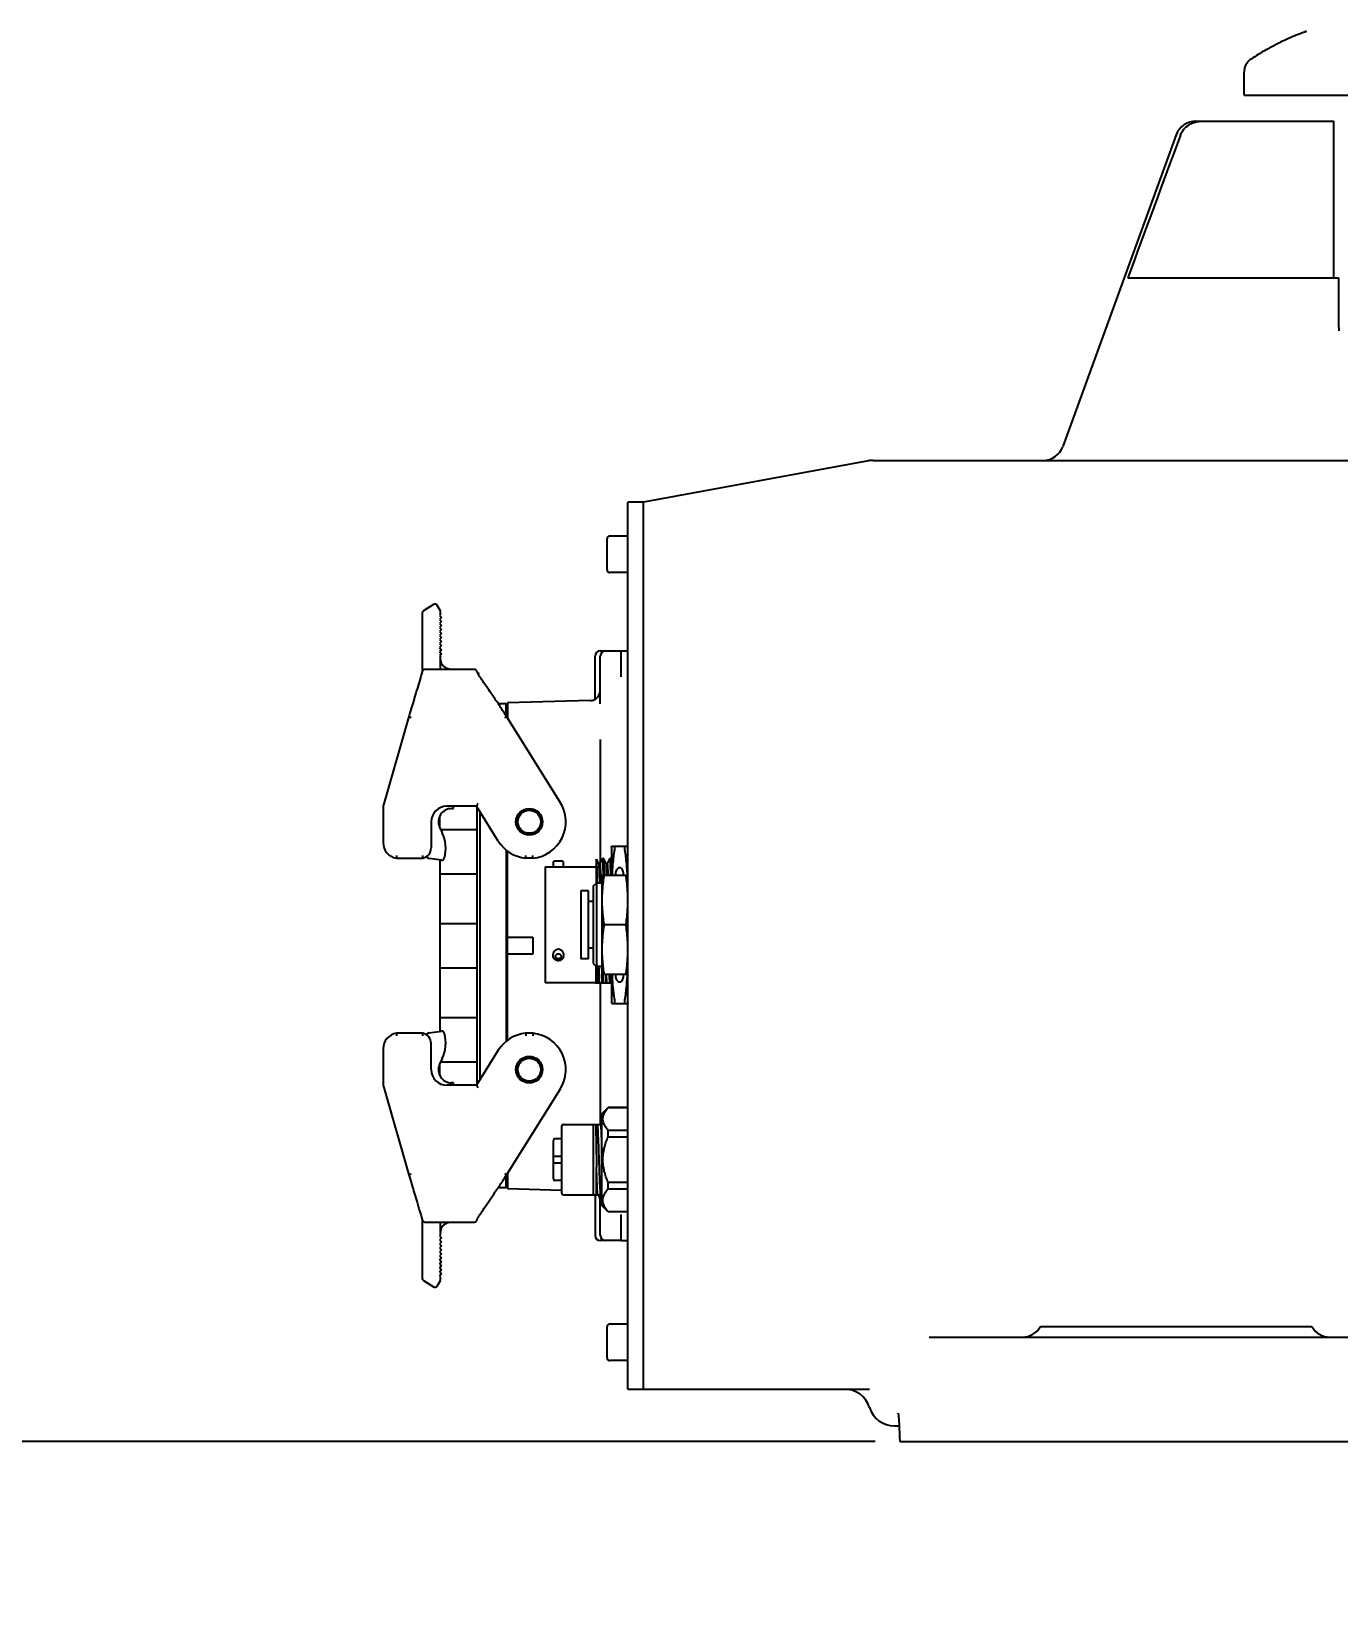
# Model space of a CAD drawing. Header units: millimetres. Extents: x 4086 to 10416, y 123 to 1549.
# Drawn here: x 9330.05 to 9371.79, y 1029.26 to 1079.22 of the extents above; entities that cross this region are included whole.
import ezdxf

# ---------------------------------------------------------------- set-up
doc = ezdxf.new("R2010")
doc.units = ezdxf.units.MM
doc.layers.add('尺寸标注', color=7, linetype='Continuous')
doc.layers.add('运动范围', color=7, linetype='Continuous')
doc.styles.add('思源黑', font='SourceHanSansCN-Normal.ttf')
doc.dimstyles.new('尺寸标注_1_6比例中六', dxfattribs={"dimtxt": 10, "dimasz": 8, "dimexe": 2, "dimexo": 1.5, "dimgap": 1, "dimtad": 1, "dimdec": 1, "dimlfac": 6, "dimdsep": 46, "dimtxsty": '思源黑', "dimcen": 0.09, "dimadec": 0, "dimazin": 0, "dimtp": 0.01, "dimtm": 0.01, "dimtfac": 1, "dimtdec": 1, "dimtofl": 0, "dimtmove": 0, "dimatfit": 3, "dimfxl": 1, "dimtolj": 1, "dimarcsym": 0})

# ---------------------------------------------------------------- blocks, each defined once
blk = doc.blocks.new('*D861')
at = {"layer": 'Defpoints', "color": 0}
for p in [(9400.932, 1109.18), (9192.214, 1034.189), (9358.492, 1034.189)]:
    blk.add_point(p, dxfattribs=at)
at = {"layer": '尺寸标注', "color": 0, "lineweight": -2}
for p, q in [((9399.432, 1109.18), (9190.214, 1109.18)), ((9192.214, 1101.18), (9192.214, 1042.189)), ((9356.992, 1034.189), (9190.214, 1034.189))]:
    blk.add_line(p, q, dxfattribs=at)
at = {"layer": '尺寸标注', "color": 0}
for points in [[(9193.547, 1101.18), (9190.881, 1101.18), (9192.214, 1109.18)], [(9190.881, 1042.189), (9193.547, 1042.189), (9192.214, 1034.189)]]:
    blk.add_solid(points, dxfattribs=at)
at = {"layer": '尺寸标注', "color": 0, "insert": (9186.036, 1073.161), "char_height": 10, "attachment_point": 5, "rotation": 90, "style": '思源黑'}
blk.add_mtext('\\A1;450', dxfattribs=at)
blk = doc.blocks.new('*D865')
at = {"layer": 'Defpoints', "color": 0}
for p in [(9217.918, 1160.008), (9391.263, 1031.051), (9217.918, 869.238)]:
    blk.add_point(p, dxfattribs=at)
at = {"layer": '尺寸标注', "color": 0, "lineweight": -2}
for p, q in [((9217.918, 1158.508), (9217.918, 867.238)), ((9391.263, 1029.551), (9391.263, 867.238)), ((9383.263, 869.238), (9225.918, 869.238))]:
    blk.add_line(p, q, dxfattribs=at)
at = {"layer": '尺寸标注', "color": 0}
for points in [[(9225.918, 870.572), (9225.918, 867.905), (9217.918, 869.238)], [(9383.263, 867.905), (9383.263, 870.572), (9391.263, 869.238)]]:
    blk.add_solid(points, dxfattribs=at)
at = {"layer": '尺寸标注', "color": 0, "insert": (9304.794, 875.416), "char_height": 10, "attachment_point": 5, "style": '思源黑'}
blk.add_mtext('\\A1;1040.2', dxfattribs=at)
blk = doc.blocks.new('*D867')
at = {"layer": 'Defpoints', "color": 0}
for p in [(9254.849, 1109.18), (9391.263, 1031.051), (9254.849, 968.411)]:
    blk.add_point(p, dxfattribs=at)
at = {"layer": '尺寸标注', "color": 0, "lineweight": -2}
for p, q in [((9254.849, 1107.68), (9254.849, 966.411)), ((9391.263, 1029.551), (9391.263, 966.411)), ((9383.263, 968.411), (9262.849, 968.411))]:
    blk.add_line(p, q, dxfattribs=at)
at = {"layer": '尺寸标注', "color": 0}
for points in [[(9262.849, 969.745), (9262.849, 967.078), (9254.849, 968.411)], [(9383.263, 967.078), (9383.263, 969.745), (9391.263, 968.411)]]:
    blk.add_solid(points, dxfattribs=at)
at = {"layer": '尺寸标注', "color": 0, "insert": (9322.909, 974.589), "char_height": 10, "attachment_point": 5, "style": '思源黑'}
blk.add_mtext('\\A1;818.6', dxfattribs=at)
blk = doc.blocks.new('*D868')
at = {"layer": 'Defpoints', "color": 0}
for p in [(9258.635, 1074.423), (9391.263, 1031.051), (9258.635, 990.814)]:
    blk.add_point(p, dxfattribs=at)
at = {"layer": '尺寸标注', "color": 0, "lineweight": -2}
for p, q in [((9258.635, 1072.923), (9258.635, 988.814)), ((9391.263, 1029.551), (9391.263, 988.814)), ((9383.263, 990.814), (9266.635, 990.814))]:
    blk.add_line(p, q, dxfattribs=at)
at = {"layer": '尺寸标注', "color": 0}
for points in [[(9266.635, 992.147), (9266.635, 989.48), (9258.635, 990.814)], [(9383.263, 989.48), (9383.263, 992.147), (9391.263, 990.814)]]:
    blk.add_solid(points, dxfattribs=at)
at = {"layer": '尺寸标注', "color": 0, "insert": (9322.909, 996.991), "char_height": 10, "attachment_point": 5, "style": '思源黑'}
blk.add_mtext('\\A1;795.9', dxfattribs=at)

msp = doc.modelspace()

# ---------------------------------------------------------------- linework, layer by layer
at = {"layer": '运动范围', "linetype": 'Continuous'}
for p, q in [((9370.724, 1079.207), (9370.741, 1079.213)), ((9370.741, 1079.213), (9370.724, 1079.207)), ((9370.741, 1079.213), (9370.765, 1079.222)), ((9370.765, 1079.222), (9370.741, 1079.213)), ((9368.768, 1077.184), (9368.768, 1077.92)), ((9368.768, 1077.184), (9414.55, 1077.184)), ((9367.232, 1076.351), (9371.635, 1076.351)), ((9371.635, 1071.351), (9371.635, 1076.351)), ((9366.606, 1075.912), (9362.983, 1065.957)), ((9365.056, 1071.351), (9371.781, 1071.351)), ((9356.775, 1065.505), (9349.601, 1064.185)), ((9356.926, 1065.519), (9413.165, 1065.519)), ((9349.101, 1035.855), (9349.101, 1064.185)), ((9349.601, 1064.185), (9349.101, 1064.185)), ((9349.601, 1035.855), (9349.601, 1064.185)), ((9348.434, 1062.019), (9348.434, 1063.019)), ((9349.101, 1063.102), (9348.518, 1063.102)), ((9349.101, 1061.936), (9348.518, 1061.936)), ((9342.894, 1060.915), (9342.576, 1060.716)), ((9343.12, 1060.711), (9343.009, 1060.888)), ((9343.12, 1060.601), (9343.12, 1060.711)), ((9342.536, 1060.645), (9342.536, 1058.779)), ((9343.12, 1060.601), (9343.086, 1060.57)), ((9343.086, 1060.57), (9343.15, 1060.501)), ((9343.15, 1060.501), (9343.086, 1060.442)), ((9343.086, 1060.442), (9343.15, 1060.373)), ((9343.15, 1060.373), (9343.086, 1060.314)), ((9343.086, 1060.314), (9343.15, 1060.244)), ((9343.15, 1060.244), (9343.086, 1060.186)), ((9343.086, 1060.186), (9343.15, 1060.116)), ((9343.15, 1060.116), (9343.086, 1060.057)), ((9343.086, 1060.057), (9343.15, 1059.988)), ((9343.15, 1059.988), (9343.086, 1059.929)), ((9343.086, 1059.929), (9343.15, 1059.859)), ((9343.15, 1059.859), (9343.086, 1059.801)), ((9343.086, 1059.801), (9343.15, 1059.731)), ((9343.15, 1059.731), (9343.086, 1059.672)), ((9343.086, 1059.672), (9343.15, 1059.603)), ((9343.15, 1059.603), (9343.086, 1059.544)), ((9343.086, 1059.544), (9343.15, 1059.474)), ((9343.15, 1059.474), (9343.086, 1059.416)), ((9343.086, 1059.416), (9343.15, 1059.346)), ((9343.15, 1059.346), (9343.086, 1059.287)), ((9343.086, 1059.287), (9343.12, 1059.251)), ((9343.12, 1059.154), (9343.12, 1059.251)), ((9343.121, 1059.155), (9343.12, 1059.178)), ((9348.051, 1057.891), (9348.051, 1059.269)), ((9348.218, 1059.436), (9348.884, 1059.436)), ((9348.218, 1057.748), (9348.218, 1059.269)), ((9348.884, 1058.602), (9348.884, 1059.434)), ((9348.884, 1059.434), (9349.101, 1059.434)), ((9342.505, 1058.671), (9342.488, 1058.613)), ((9342.518, 1058.715), (9342.505, 1058.671)), ((9342.525, 1058.739), (9342.514, 1058.702)), ((9342.534, 1058.77), (9342.525, 1058.739)), ((9342.536, 1058.776), (9342.534, 1058.77)), ((9342.573, 1058.83), (9342.554, 1058.813)), ((9342.599, 1058.842), (9342.573, 1058.83)), ((9342.619, 1058.844), (9342.599, 1058.842)), ((9344.203, 1058.844), (9342.619, 1058.844)), ((9343.214, 1058.947), (9343.202, 1058.96)), ((9343.225, 1058.935), (9343.213, 1058.947)), ((9343.237, 1058.924), (9343.225, 1058.936)), ((9343.25, 1058.914), (9343.237, 1058.924)), ((9343.263, 1058.905), (9343.25, 1058.914)), ((9343.275, 1058.896), (9343.262, 1058.905)), ((9343.288, 1058.889), (9343.275, 1058.897)), ((9343.301, 1058.882), (9343.288, 1058.889)), ((9343.314, 1058.875), (9343.301, 1058.882)), ((9343.326, 1058.87), (9343.313, 1058.876)), ((9343.339, 1058.865), (9343.326, 1058.87)), ((9343.352, 1058.861), (9343.338, 1058.865)), ((9343.364, 1058.857), (9343.351, 1058.861)), ((9343.377, 1058.853), (9343.363, 1058.857)), ((9343.389, 1058.851), (9343.375, 1058.854)), ((9343.401, 1058.849), (9343.388, 1058.851)), ((9343.413, 1058.847), (9343.4, 1058.849)), ((9343.424, 1058.846), (9343.412, 1058.847)), ((9343.435, 1058.845), (9343.423, 1058.846)), ((9343.445, 1058.844), (9343.434, 1058.845)), ((9343.451, 1058.844), (9343.443, 1058.844)), ((9343.453, 1058.844), (9343.45, 1058.844)), ((9344.27, 1058.811), (9344.25, 1058.83)), ((9344.286, 1058.775), (9344.285, 1058.78)), ((9344.287, 1058.768), (9344.287, 1058.769)), ((9344.291, 1058.756), (9344.289, 1058.76)), ((9344.345, 1058.715), (9344.307, 1058.722)), ((9344.345, 1058.658), (9344.345, 1058.715)), ((9342.355, 1058.167), (9342.329, 1058.08)), ((9342.38, 1058.248), (9342.355, 1058.167)), ((9342.413, 1058.359), (9342.38, 1058.248)), ((9342.488, 1058.613), (9342.432, 1058.426)), ((9344.471, 1058.466), (9344.441, 1058.511)), ((9344.504, 1058.418), (9344.471, 1058.466)), ((9344.655, 1058.196), (9344.504, 1058.418)), ((9344.614, 1058.256), (9344.594, 1058.284)), ((9344.697, 1058.133), (9344.655, 1058.196)), ((9342.329, 1058.08), (9342.301, 1057.988)), ((9344.813, 1057.964), (9344.697, 1058.133)), ((9344.955, 1057.753), (9345.218, 1057.753)), ((9345.218, 1057.344), (9345.218, 1057.753)), ((9347.893, 1057.847), (9345.26, 1057.778)), ((9345.26, 1057.778), (9345.26, 1057.286)), ((9342.104, 1057.336), (9341.305, 1054.548)), ((9342.114, 1057.368), (9342.104, 1057.336)), ((9342.104, 1057.336), (9342.184, 1057.312)), ((9342.142, 1057.462), (9342.114, 1057.368)), ((9342.193, 1057.63), (9342.142, 1057.462)), ((9345.194, 1057.39), (9345.158, 1057.446)), ((9345.229, 1057.336), (9345.158, 1057.292)), ((9345.218, 1057.352), (9345.194, 1057.39)), ((9345.26, 1057.561), (9345.218, 1057.561)), ((9345.229, 1057.336), (9345.218, 1057.352)), ((9345.229, 1057.336), (9346.941, 1054.596)), ((9348.218, 1056.606), (9348.218, 1052.675)), ((9341.285, 1054.411), (9341.285, 1053.312)), ((9343.093, 1053.806), (9343.093, 1054.161)), ((9344.263, 1054.478), (9343.318, 1054.478)), ((9343.469, 1054.398), (9343.535, 1054.398)), ((9343.535, 1054.398), (9343.536, 1054.478)), ((9344.962, 1053.36), (9344.263, 1054.478)), ((9344.285, 1045.597), (9344.285, 1054.444)), ((9344.369, 1054.308), (9344.369, 1045.732)), ((9342.818, 1053.978), (9342.818, 1053.145)), ((9343.09, 1053.806), (9343.175, 1053.624)), ((9343.127, 1053.728), (9344.285, 1053.728)), ((9348.572, 1053.167), (9348.581, 1053.201)), ((9348.572, 1053.167), (9348.572, 1052.27)), ((9348.581, 1053.201), (9349.092, 1053.201)), ((9349.101, 1053.167), (9349.092, 1053.201)), ((9341.708, 1052.818), (9342.548, 1052.818)), ((9343.147, 1052.75), (9342.756, 1052.802)), ((9343.093, 1052.757), (9343.093, 1047.284)), ((9343.239, 1052.811), (9343.244, 1052.829)), ((9345.218, 1053.08), (9345.218, 1046.96)), ((9345.26, 1046.993), (9345.26, 1053.047)), ((9346.07, 1052.818), (9345.833, 1052.818)), ((9346.714, 1052.683), (9346.714, 1052.539)), ((9347.002, 1052.725), (9346.756, 1052.725)), ((9347.044, 1052.539), (9347.044, 1052.683)), ((9348.081, 1052.761), (9348.093, 1052.782)), ((9348.081, 1052.761), (9348.081, 1052.006)), ((9348.093, 1052.782), (9348.094, 1052.782)), ((9348.173, 1052.644), (9348.094, 1052.782)), ((9348.291, 1052.802), (9348.201, 1052.646)), ((9348.293, 1052.803), (9348.291, 1052.802)), ((9348.316, 1052.803), (9348.293, 1052.803)), ((9348.293, 1052.803), (9348.293, 1052.803)), ((9348.316, 1052.803), (9348.317, 1052.802)), ((9348.408, 1052.644), (9348.317, 1052.802)), ((9348.527, 1052.802), (9348.436, 1052.646)), ((9348.528, 1052.803), (9348.527, 1052.802)), ((9348.551, 1052.803), (9348.528, 1052.803)), ((9348.528, 1052.803), (9348.528, 1052.803)), ((9348.551, 1052.803), (9348.552, 1052.802)), ((9348.572, 1052.768), (9348.552, 1052.802)), ((9343.093, 1052.312), (9344.285, 1052.312)), ((9346.455, 1052.539), (9346.455, 1048.835)), ((9346.455, 1052.539), (9348.039, 1052.539)), ((9348.105, 1052.368), (9348.105, 1052.02)), ((9348.172, 1052.645), (9348.201, 1052.645)), ((9348.268, 1052.27), (9348.268, 1049.104)), ((9348.268, 1052.27), (9349.101, 1052.27)), ((9348.407, 1052.645), (9348.437, 1052.645)), ((9347.593, 1051.77), (9347.593, 1049.604)), ((9347.843, 1051.77), (9347.593, 1051.77)), ((9347.843, 1049.604), (9347.843, 1051.77)), ((9347.993, 1051.918), (9348.095, 1052.02)), ((9347.993, 1051.918), (9347.993, 1049.456)), ((9348.095, 1052.02), (9348.095, 1049.354)), ((9348.268, 1052.02), (9348.095, 1052.02)), ((9347.993, 1051.433), (9347.843, 1051.433)), ((9343.093, 1050.729), (9344.285, 1050.729)), ((9349.035, 1050.687), (9348.333, 1050.687)), ((9345.26, 1050.291), (9346.06, 1050.291)), ((9346.06, 1050.291), (9346.06, 1049.749)), ((9346.06, 1049.749), (9345.26, 1049.749)), ((9346.714, 1049.689), (9346.714, 1049.761)), ((9347.044, 1049.761), (9347.044, 1049.689)), ((9347.993, 1049.941), (9347.843, 1049.941)), ((9343.093, 1049.312), (9344.285, 1049.312)), ((9347.843, 1049.604), (9347.593, 1049.604)), ((9347.993, 1049.456), (9348.095, 1049.354)), ((9348.081, 1048.82), (9348.081, 1049.368)), ((9348.268, 1049.354), (9348.095, 1049.354)), ((9348.039, 1048.835), (9346.455, 1048.835)), ((9348.572, 1048.82), (9348.071, 1048.82)), ((9348.218, 1048.82), (9348.218, 1044.313)), ((9349.101, 1049.104), (9348.268, 1049.104)), ((9348.572, 1049.104), (9348.572, 1048.206)), ((9348.572, 1048.206), (9348.581, 1048.173)), ((9348.581, 1048.173), (9349.092, 1048.173)), ((9349.101, 1048.206), (9349.092, 1048.173)), ((9343.093, 1047.729), (9344.285, 1047.729)), ((9342.548, 1047.223), (9341.708, 1047.223)), ((9342.756, 1047.238), (9343.147, 1047.291)), ((9343.244, 1047.212), (9343.239, 1047.23)), ((9346.07, 1047.223), (9345.833, 1047.223)), ((9341.285, 1046.729), (9341.285, 1045.63)), ((9342.818, 1046.062), (9342.818, 1046.896)), ((9344.962, 1046.681), (9344.263, 1045.562)), ((9343.175, 1046.417), (9343.09, 1046.234)), ((9343.093, 1045.88), (9343.093, 1046.234)), ((9343.127, 1046.312), (9344.285, 1046.312)), ((9341.305, 1045.492), (9342.104, 1042.705)), ((9344.263, 1045.562), (9343.318, 1045.562)), ((9343.535, 1045.642), (9343.469, 1045.642)), ((9343.536, 1045.562), (9343.535, 1045.642)), ((9344.263, 1045.562), (9344.31, 1045.479)), ((9346.941, 1045.444), (9345.229, 1042.705)), ((9348.468, 1044.854), (9348.268, 1044.654)), ((9348.468, 1044.85), (9348.468, 1044.854)), ((9349.101, 1044.854), (9348.468, 1044.854)), ((9348.468, 1044.85), (9349.101, 1044.85)), ((9346.989, 1042.113), (9346.989, 1044.263)), ((9347.039, 1044.313), (9348.268, 1044.313)), ((9348.005, 1042.063), (9348.005, 1044.313)), ((9348.268, 1041.721), (9348.268, 1044.654)), ((9346.722, 1042.571), (9346.722, 1043.804)), ((9346.989, 1043.854), (9346.772, 1043.854)), ((9348.468, 1043.914), (9348.468, 1044.123)), ((9349.101, 1044.123), (9348.468, 1044.123)), ((9348.468, 1043.914), (9349.101, 1043.914)), ((9346.722, 1043.304), (9346.989, 1043.304)), ((9348.092, 1043.304), (9348.095, 1043.071)), ((9348.185, 1043.071), (9348.178, 1043.305)), ((9342.184, 1042.728), (9342.104, 1042.705)), ((9342.104, 1042.705), (9342.114, 1042.672)), ((9342.114, 1042.672), (9342.166, 1042.499)), ((9345.158, 1042.749), (9345.229, 1042.705)), ((9345.194, 1042.651), (9345.218, 1042.688)), ((9345.218, 1042.688), (9345.229, 1042.705)), ((9345.218, 1042.288), (9345.218, 1042.688)), ((9345.26, 1042.754), (9345.26, 1042.263)), ((9346.989, 1043.071), (9346.722, 1043.071)), ((9348.095, 1043.071), (9348.097, 1042.949)), ((9348.097, 1042.063), (9348.097, 1042.949)), ((9342.166, 1042.499), (9342.222, 1042.313)), ((9342.258, 1042.195), (9342.309, 1042.029)), ((9345.218, 1042.288), (9344.955, 1042.288)), ((9345.26, 1042.479), (9345.218, 1042.479)), ((9345.26, 1042.263), (9346.989, 1042.218)), ((9346.989, 1042.521), (9346.772, 1042.521)), ((9348.468, 1042.252), (9348.468, 1042.461)), ((9349.101, 1042.461), (9348.468, 1042.461)), ((9348.468, 1042.252), (9349.101, 1042.252)), ((9342.309, 1042.029), (9342.339, 1041.926)), ((9342.339, 1041.926), (9342.368, 1041.83)), ((9344.512, 1041.634), (9344.662, 1041.856)), ((9344.662, 1041.856), (9344.704, 1041.918)), ((9344.818, 1042.085), (9344.867, 1042.156)), ((9347.039, 1042.063), (9348.268, 1042.063)), ((9348.051, 1042.063), (9348.051, 1040.771)), ((9348.218, 1040.771), (9348.218, 1042.063)), ((9348.468, 1041.521), (9348.268, 1041.721)), ((9342.469, 1041.492), (9342.477, 1041.463)), ((9342.477, 1041.463), (9342.499, 1041.391)), ((9342.499, 1041.391), (9342.511, 1041.352)), ((9342.511, 1041.352), (9342.52, 1041.321)), ((9342.515, 1041.335), (9342.529, 1041.287)), ((9342.529, 1041.287), (9342.534, 1041.272)), ((9342.534, 1041.272), (9342.535, 1041.265)), ((9342.535, 1041.265), (9342.537, 1041.259)), ((9342.536, 1041.262), (9342.536, 1039.396)), ((9342.554, 1041.227), (9342.574, 1041.209)), ((9342.619, 1041.196), (9344.203, 1041.196)), ((9344.203, 1041.196), (9344.224, 1041.199)), ((9344.224, 1041.199), (9344.25, 1041.21)), ((9344.25, 1041.21), (9344.269, 1041.228)), ((9344.257, 1041.217), (9344.263, 1041.223)), ((9344.307, 1041.319), (9344.312, 1041.328)), ((9344.395, 1041.46), (9344.421, 1041.499)), ((9344.421, 1041.499), (9344.449, 1041.541)), ((9344.449, 1041.541), (9344.479, 1041.586)), ((9344.479, 1041.586), (9344.512, 1041.634)), ((9348.468, 1041.521), (9348.468, 1041.526)), ((9349.101, 1041.526), (9348.468, 1041.526)), ((9349.101, 1041.521), (9348.468, 1041.521)), ((9348.884, 1040.606), (9348.884, 1041.439)), ((9343.12, 1040.79), (9343.086, 1040.753)), ((9343.086, 1040.753), (9343.15, 1040.695)), ((9343.15, 1040.695), (9343.086, 1040.625)), ((9343.12, 1040.886), (9343.12, 1040.894)), ((9343.12, 1040.79), (9343.12, 1040.863)), ((9343.121, 1040.887), (9343.124, 1040.904)), ((9343.121, 1040.881), (9343.121, 1040.887)), ((9343.123, 1040.899), (9343.126, 1040.916)), ((9343.086, 1040.625), (9343.15, 1040.566)), ((9343.15, 1040.566), (9343.086, 1040.497)), ((9343.086, 1040.497), (9343.15, 1040.438)), ((9343.15, 1040.438), (9343.086, 1040.368)), ((9343.086, 1040.368), (9343.15, 1040.31)), ((9343.15, 1040.31), (9343.086, 1040.24)), ((9343.086, 1040.24), (9343.15, 1040.181)), ((9343.15, 1040.181), (9343.086, 1040.112)), ((9348.884, 1040.605), (9348.218, 1040.605)), ((9348.884, 1040.606), (9349.101, 1040.606)), ((9343.086, 1040.112), (9343.15, 1040.053)), ((9343.15, 1040.053), (9343.086, 1039.983)), ((9343.086, 1039.983), (9343.15, 1039.925)), ((9343.15, 1039.925), (9343.086, 1039.855)), ((9343.086, 1039.855), (9343.15, 1039.796)), ((9343.15, 1039.796), (9343.086, 1039.727)), ((9343.086, 1039.727), (9343.15, 1039.668)), ((9343.15, 1039.668), (9343.086, 1039.598)), ((9342.576, 1039.325), (9342.894, 1039.126)), ((9343.009, 1039.152), (9343.12, 1039.329)), ((9343.086, 1039.598), (9343.15, 1039.54)), ((9343.15, 1039.54), (9343.086, 1039.47)), ((9343.086, 1039.47), (9343.12, 1039.439)), ((9343.12, 1039.329), (9343.12, 1039.439)), ((9348.434, 1036.855), (9348.434, 1037.855)), ((9349.101, 1037.938), (9348.518, 1037.938)), ((9362.266, 1037.855), (9370.932, 1037.855)), ((9358.72, 1037.522), (9424.842, 1037.522)), ((9349.101, 1036.772), (9348.518, 1036.772)), ((9349.101, 1035.855), (9356.809, 1035.855)), ((9357.607, 1034.689), (9357.758, 1034.689)), ((9357.724, 1035.086), (9357.724, 1035.088)), ((9357.724, 1035.088), (9357.733, 1035.005)), ((9357.778, 1034.189), (9372.932, 1034.189))]:
    msp.add_line(p, q, dxfattribs=at)
for points in [[(9343.132, 1059.096), (9343.126, 1059.123), (9343.123, 1059.141), (9343.121, 1059.155)], [(9342.554, 1058.813), (9342.544, 1058.797), (9342.54, 1058.788), (9342.537, 1058.781), (9342.536, 1058.776)], [(9343.151, 1059.041), (9343.142, 1059.063), (9343.134, 1059.088), (9343.128, 1059.114), (9343.124, 1059.136)], [(9343.191, 1058.973), (9343.181, 1058.988), (9343.17, 1059.004), (9343.161, 1059.021), (9343.151, 1059.042), (9343.141, 1059.067), (9343.132, 1059.096)], [(9343.202, 1058.96), (9343.191, 1058.974), (9343.18, 1058.989), (9343.17, 1059.005), (9343.16, 1059.022)], [(9344.25, 1058.83), (9344.224, 1058.842), (9344.203, 1058.844)], [(9344.285, 1058.78), (9344.281, 1058.792), (9344.27, 1058.811)], [(9344.287, 1058.769), (9344.286, 1058.77), (9344.286, 1058.771), (9344.286, 1058.775)], [(9344.289, 1058.76), (9344.288, 1058.763), (9344.288, 1058.766), (9344.287, 1058.768)], [(9344.296, 1058.745), (9344.293, 1058.751), (9344.291, 1058.756)], [(9344.308, 1058.72), (9344.303, 1058.729), (9344.299, 1058.737), (9344.296, 1058.745)], [(9344.345, 1058.658), (9344.336, 1058.672), (9344.328, 1058.686), (9344.32, 1058.698), (9344.314, 1058.71), (9344.308, 1058.72)], [(9344.376, 1058.609), (9344.365, 1058.626), (9344.355, 1058.642), (9344.345, 1058.658)], [(9342.432, 1058.426), (9342.423, 1058.393), (9342.413, 1058.359)], [(9344.441, 1058.511), (9344.413, 1058.552), (9344.4, 1058.572), (9344.388, 1058.591), (9344.376, 1058.609)], [(9342.301, 1057.988), (9342.241, 1057.79), (9342.193, 1057.63)], [(9344.912, 1057.817), (9344.887, 1057.855), (9344.862, 1057.892), (9344.813, 1057.964)], [(9345.158, 1057.446), (9345.129, 1057.489), (9345.101, 1057.533), (9345.073, 1057.575), (9345.045, 1057.617), (9345.018, 1057.658), (9344.991, 1057.699), (9344.965, 1057.739), (9344.912, 1057.817)], [(9342.222, 1042.313), (9342.241, 1042.253), (9342.258, 1042.195)], [(9344.867, 1042.156), (9344.892, 1042.193), (9344.917, 1042.23), (9344.942, 1042.268), (9344.968, 1042.307), (9344.994, 1042.346), (9345.021, 1042.387), (9345.048, 1042.427), (9345.075, 1042.469), (9345.103, 1042.51), (9345.13, 1042.553), (9345.158, 1042.596), (9345.194, 1042.651)], [(9342.368, 1041.83), (9342.407, 1041.7), (9342.419, 1041.661), (9342.43, 1041.623), (9342.441, 1041.587), (9342.469, 1041.492)], [(9344.704, 1041.918), (9344.749, 1041.983), (9344.818, 1042.085)], [(9342.537, 1041.259), (9342.54, 1041.253), (9342.544, 1041.243), (9342.554, 1041.227)], [(9342.574, 1041.209), (9342.6, 1041.198), (9342.619, 1041.196)], [(9343.134, 1040.951), (9343.142, 1040.976), (9343.15, 1040.998), (9343.16, 1041.017), (9343.17, 1041.036), (9343.181, 1041.053), (9343.192, 1041.069), (9343.205, 1041.084), (9343.218, 1041.098), (9343.231, 1041.111), (9343.245, 1041.122), (9343.259, 1041.133), (9343.274, 1041.143), (9343.289, 1041.152), (9343.304, 1041.16), (9343.319, 1041.168), (9343.334, 1041.174), (9343.35, 1041.179), (9343.365, 1041.184), (9343.379, 1041.188), (9343.394, 1041.191), (9343.408, 1041.193), (9343.421, 1041.195), (9343.434, 1041.196), (9343.444, 1041.196), (9343.451, 1041.196), (9343.453, 1041.196)], [(9344.269, 1041.228), (9344.28, 1041.247), (9344.284, 1041.259), (9344.286, 1041.265), (9344.286, 1041.269)], [(9344.276, 1041.24), (9344.28, 1041.247), (9344.284, 1041.259)], [(9344.286, 1041.269), (9344.286, 1041.27), (9344.287, 1041.271), (9344.287, 1041.272), (9344.287, 1041.274), (9344.288, 1041.277), (9344.289, 1041.28), (9344.291, 1041.284), (9344.293, 1041.289), (9344.295, 1041.295), (9344.299, 1041.302)], [(9344.299, 1041.302), (9344.302, 1041.31), (9344.307, 1041.319)], [(9344.312, 1041.328), (9344.319, 1041.339), (9344.326, 1041.351), (9344.333, 1041.364), (9344.342, 1041.378), (9344.351, 1041.393), (9344.361, 1041.408), (9344.372, 1041.425), (9344.383, 1041.442), (9344.395, 1041.46)], [(9343.124, 1040.904), (9343.127, 1040.925), (9343.134, 1040.951)], [(9357.733, 1035.005), (9357.757, 1034.714), (9357.774, 1034.339), (9357.778, 1034.189)]]:
    msp.add_lwpolyline(points, dxfattribs=at)
for centre, radius in [((9345.951, 1053.978), 0.425), ((9345.951, 1053.978), 0.4), ((9345.951, 1053.978), 0.367), ((9345.951, 1046.062), 0.425), ((9345.951, 1046.062), 0.4), ((9345.951, 1046.062), 0.367)]:
    msp.add_circle(centre, radius, dxfattribs=at)
for centre, radius, start, end in [((9416.26, 1109.18), 211.961, 290, 150), ((9416.26, 1109.18), 161.411, 107.5649, 192.4351), ((9374.024, 1070.263), 9.533, 111.2935, 112.1368), ((9374.022, 1070.268), 9.528, 111.2932, 112.1371), ((9373.975, 1070.389), 9.398, 110.816, 111.2906), ((9373.97, 1070.401), 9.385, 110.8157, 111.2911), ((9373.983, 1070.369), 9.419, 110.5829, 110.8191), ((9373.98, 1070.376), 9.412, 110.5827, 110.8194), ((9373.907, 1070.57), 9.205, 110.2338, 110.5808), ((9373.907, 1070.57), 9.204, 110.2337, 110.5811), ((9373.571, 1071.376), 8.332, 118.367, 119.6001), ((9373.572, 1071.374), 8.334, 115.8674, 118.3669), ((9373.573, 1071.372), 8.336, 112.1376, 115.8668), ((9369.268, 1077.919), 0.501, 146.006, 157.3243), ((9369.268, 1077.919), 0.5, 138.8455, 145.9963), ((9369.267, 1077.92), 0.499, 134.6605, 138.8451), ((9369.269, 1077.918), 0.501, 123.3471, 134.6477), ((9373.574, 1071.372), 8.336, 119.6005, 123.3301), ((9369.269, 1077.919), 0.501, 168.6809, 179.9836), ((9369.267, 1077.92), 0.499, 164.5297, 168.6682), ((9369.268, 1077.919), 0.5, 157.334, 164.5292), ((9367.232, 1075.684), 0.667, 90, 160), ((9362.356, 1066.185), 0.667, 270, 340), ((9356.926, 1064.685), 0.833, 90, 100.4207), ((9348.518, 1063.019), 0.0833, 90, 180), ((9348.518, 1062.019), 0.0833, 180, 270), ((9342.62, 1060.645), 0.0833, 122, 180), ((9342.938, 1060.844), 0.0833, 32, 122), ((9348.218, 1059.269), 0.167, 90, 180), ((9348.384, 1059.269), 0.167, 90, 180), ((9347.884, 1058.18), 0.333, 271.5, 0), ((9341.785, 1054.411), 0.5, 164, 180), ((9343.318, 1053.978), 0.5, 90, 180), ((9343.468, 1053.982), 0.417, 89.9238, 204.9238), ((9345.951, 1053.978), 1.167, 275.8224, 32), ((9341.785, 1053.312), 0.5, 180, 261.1014), ((9342.117, 1053.132), 1.167, 344.9238, 24.9238), ((9345.951, 1053.978), 1.167, 212, 264.1778), ((9342.485, 1053.145), 0.333, 280.9041, 0), ((9342.767, 1052.885), 0.0833, 185.2501, 262.3238), ((9343.158, 1052.832), 0.0833, 262.3238, 344.9238), ((9346.756, 1052.683), 0.0423, 90, 180), ((9347.002, 1052.683), 0.0423, 0, 90), ((9346.881, 1054.424), 1.89, 266.4566, 266.5917), ((9346.879, 1054.387), 1.853, 266.5911, 267.106), ((9346.88, 1054.405), 1.871, 267.1068, 267.548), ((9346.879, 1054.383), 1.849, 267.5468, 267.9531), ((9346.879, 1054.392), 1.858, 267.9548, 268.35), ((9346.879, 1054.377), 1.843, 268.3475, 268.9448), ((9346.879, 1054.393), 1.859, 268.9479, 269.9972), ((9346.879, 1054.394), 1.86, 270.0033, 271.0517), ((9346.879, 1054.388), 1.854, 271.057, 271.6508), ((9346.879, 1054.385), 1.851, 271.6493, 272.046), ((9346.878, 1054.39), 1.856, 272.0478, 272.4518), ((9346.878, 1054.402), 1.868, 272.4511, 272.8937), ((9346.879, 1054.39), 1.856, 272.8945, 273.4085), ((9346.876, 1054.432), 1.898, 273.4086, 273.5431), ((9348.039, 1052.581), 0.0423, 270, 0), ((9296.69, 1050.887), 51.437, 1.2662, 1.6502), ((9346.837, 1049.689), 0.123, 179.4799, 180.0017), ((9346.856, 1049.752), 0.145, 138.5714, 143.1023), ((9346.859, 1049.75), 0.148, 137.8185, 138.5853), ((9346.862, 1049.746), 0.153, 131.352, 137.7799), ((9346.856, 1049.689), 0.0769, 188.3468, 200.5524), ((9346.902, 1049.689), 0.0766, 339.4248, 351.6947), ((9346.896, 1049.747), 0.152, 42.1965, 48.6827), ((9346.899, 1049.75), 0.148, 41.4027, 42.1836), ((9346.901, 1049.752), 0.145, 36.6525, 41.4179), ((9346.908, 1049.756), 0.137, 26.8255, 36.7013), ((9346.908, 1049.689), 0.136, 343.7849, 359.4272), ((9346.92, 1049.689), 0.124, 359.4816, 0), ((9385.023, 1050.288), 36.776, 181.4624, 181.8496), ((9348.039, 1048.793), 0.0423, 40.4857, 90), ((9375.073, 1049.789), 26.699, 181.4807, 182.0803), ((9341.785, 1046.729), 0.5, 98.8987, 180), ((9342.485, 1046.896), 0.333, 0, 79.0959), ((9342.767, 1047.156), 0.0833, 97.6762, 174.7499), ((9343.158, 1047.208), 0.0833, 15.0762, 97.6762), ((9342.117, 1046.908), 1.167, 335.0762, 15.0762), ((9345.951, 1046.062), 1.167, 95.8222, 148), ((9345.951, 1046.062), 1.167, 328, 84.1778), ((9343.468, 1046.059), 0.417, 155.0762, 270.0762), ((9343.318, 1046.062), 0.5, 180, 270), ((9341.785, 1045.63), 0.5, 180, 196), ((9347.039, 1044.263), 0.05, 90, 180), ((9346.772, 1043.804), 0.05, 90, 180), ((9346.772, 1042.571), 0.05, 180, 270), ((9347.039, 1042.113), 0.05, 180, 270), ((9347.884, 1041.861), 0.333, 0, 37.5904), ((9343.453, 1040.863), 0.333, 175.9509, 180), ((9348.218, 1040.771), 0.167, 180, 270), ((9348.384, 1040.771), 0.167, 180, 270), ((9342.62, 1039.396), 0.0833, 180, 238), ((9342.938, 1039.196), 0.0833, 238, 328), ((9348.518, 1037.855), 0.0833, 90, 180), ((9361.689, 1038.188), 0.667, 270, 330), ((9371.509, 1038.188), 0.667, 210, 270), ((9348.518, 1036.855), 0.0833, 180, 270), ((9356.017, 1035.022), 0.833, 17.4576, 90), ((9357.607, 1035.522), 0.833, 197.4576, 270)]:
    msp.add_arc(centre, radius, start, end, dxfattribs=at)
for centre, major_axis, ratio, start_param, end_param in [((9391.263, 1147.933), (0, 563.116), 0.034921, 1.707216, 1.710263), ((9348.834, 1052.285), (0, 0.227), 0.57735, 4.647552, 7.918813), ((9348.834, 1049.089), (0, 0.227), 0.57735, 1.505959, 4.77722)]:
    msp.add_ellipse(centre, major_axis=major_axis, ratio=ratio, start_param=start_param, end_param=end_param, dxfattribs=at)
for points, knots in [([(9366.736, 1075.903), (9366.786, 1076.039), (9366.992, 1076.282), (9367.293, 1076.351), (9367.439, 1076.351)], [0, 0, 0, 0, 15710.956654, 31489.707284, 31489.707284, 31489.707284, 31489.707284]), ([(9343.12, 1058.844), (9343.122, 1058.843), (9343.119, 1058.852), (9343.12, 1058.858), (9343.119, 1058.874), (9343.12, 1058.899), (9343.12, 1058.937), (9343.12, 1058.983), (9343.12, 1059.056), (9343.12, 1059.114), (9343.12, 1059.154)], [0, 0, 0, 0, 1985.578304, 4449.233875, 7869.181674, 17441.109546, 30374.803552, 46202.400708, 64374.213335, 105155.744267, 105155.744267, 105155.744267, 105155.744267]), ([(9344.31, 1054.561), (9344.304, 1054.551), (9344.289, 1054.523), (9344.274, 1054.495), (9344.263, 1054.478)], [0, 0, 0, 0, 11522.842497, 31855.690018, 31855.690018, 31855.690018, 31855.690018]), ([(9348.685, 1053.201), (9348.661, 1053.047), (9348.62, 1052.737), (9348.596, 1052.426), (9348.589, 1052.27)], [0, 0, 0, 0, 16014.035259, 32005.451178, 32005.451178, 32005.451178, 32005.451178]), ([(9349.084, 1052.27), (9349.077, 1052.426), (9349.053, 1052.737), (9349.012, 1053.047), (9348.988, 1053.201)], [0, 0, 0, 0, 15995.863289, 32014.35221, 32014.35221, 32014.35221, 32014.35221]), ([(9341.715, 1052.901), (9341.713, 1052.881), (9341.713, 1052.853), (9341.709, 1052.826), (9341.708, 1052.818)], [0, 0, 0, 0, 22484.085878, 31869.226533, 31869.226533, 31869.226533, 31869.226533]), ([(9342.54, 1052.901), (9342.542, 1052.881), (9342.542, 1052.853), (9342.546, 1052.826), (9342.548, 1052.818)], [0, 0, 0, 0, 22471.216293, 31885.149693, 31885.149693, 31885.149693, 31885.149693]), ([(9345.833, 1052.818), (9345.833, 1052.82), (9345.836, 1052.847), (9345.836, 1052.875), (9345.837, 1052.901)], [0, 0, 0, 0, 2444.228397, 31948.598545, 31948.598545, 31948.598545, 31948.598545]), ([(9346.07, 1052.818), (9346.069, 1052.82), (9346.065, 1052.847), (9346.067, 1052.875), (9346.065, 1052.901)], [0, 0, 0, 0, 2460.969988, 31953.064787, 31953.064787, 31953.064787, 31953.064787]), ([(9348.094, 1052.782), (9348.094, 1052.782), (9348.094, 1052.781), (9348.094, 1052.779), (9348.095, 1052.776), (9348.095, 1052.773), (9348.096, 1052.769), (9348.096, 1052.761), (9348.097, 1052.75), (9348.097, 1052.735), (9348.098, 1052.716), (9348.099, 1052.695), (9348.1, 1052.67), (9348.1, 1052.642), (9348.101, 1052.599), (9348.103, 1052.538), (9348.104, 1052.457), (9348.105, 1052.399), (9348.105, 1052.368)], [0, 0, 0, 0, 542.25887, 1466.940662, 2781.634306, 4488.052798, 6586.260989, 9075.81294, 15226.075428, 22932.323459, 32184.505227, 42965.401325, 55256.549671, 69039.317231, 84292.749986, 119117.271205, 159526.030403, 205227.724149, 205227.724149, 205227.724149, 205227.724149]), ([(9348.294, 1052.802), (9348.294, 1052.802), (9348.293, 1052.803), (9348.293, 1052.803), (9348.293, 1052.803)], [0, 0, 0, 0, 10658.995519, 31997.292952, 31997.292952, 31997.292952, 31997.292952]), ([(9348.32, 1052.271), (9348.319, 1052.309), (9348.317, 1052.382), (9348.313, 1052.484), (9348.31, 1052.573), (9348.307, 1052.638), (9348.305, 1052.683), (9348.304, 1052.712), (9348.302, 1052.736), (9348.3, 1052.757), (9348.299, 1052.774), (9348.297, 1052.787), (9348.296, 1052.795), (9348.295, 1052.8), (9348.294, 1052.801), (9348.294, 1052.802)], [0, 0, 0, 0, 35937.304916, 67929.245236, 95731.76816, 119145.64731, 129148.889956, 137991.59608, 145659.754951, 152139.689612, 157418.485765, 161488.958851, 164352.157522, 165334.983985, 166025.578002, 166025.578002, 166025.578002, 166025.578002]), ([(9348.317, 1052.802), (9348.318, 1052.802), (9348.318, 1052.8), (9348.319, 1052.797), (9348.32, 1052.793), (9348.321, 1052.786), (9348.322, 1052.775), (9348.324, 1052.758), (9348.325, 1052.738), (9348.327, 1052.713), (9348.329, 1052.685), (9348.33, 1052.653), (9348.332, 1052.618), (9348.334, 1052.563), (9348.337, 1052.486), (9348.34, 1052.384), (9348.342, 1052.311), (9348.343, 1052.273)], [0, 0, 0, 0, 742.901028, 1823.204902, 3249.528316, 5024.894624, 9625.955369, 15627.343749, 23023.197762, 31799.397397, 41939.495876, 53426.659928, 66241.158635, 80357.123242, 112386.201728, 149279.576904, 190757.609654, 190757.609654, 190757.609654, 190757.609654]), ([(9348.529, 1052.802), (9348.529, 1052.802), (9348.529, 1052.803), (9348.528, 1052.803), (9348.528, 1052.803)], [0, 0, 0, 0, 10651.619685, 32001.826851, 32001.826851, 32001.826851, 32001.826851]), ([(9348.555, 1052.271), (9348.554, 1052.31), (9348.552, 1052.382), (9348.549, 1052.484), (9348.545, 1052.573), (9348.543, 1052.638), (9348.54, 1052.684), (9348.539, 1052.712), (9348.537, 1052.736), (9348.536, 1052.757), (9348.534, 1052.774), (9348.532, 1052.787), (9348.531, 1052.795), (9348.53, 1052.8), (9348.529, 1052.801), (9348.529, 1052.802)], [0, 0, 0, 0, 35949.10548, 67948.597008, 95757.796914, 119174.529505, 129178.834888, 138022.374871, 145690.66184, 152169.538553, 157446.555101, 161516.220839, 164378.332855, 165360.074166, 166049.049666, 166049.049666, 166049.049666, 166049.049666]), ([(9348.552, 1052.802), (9348.553, 1052.802), (9348.553, 1052.801), (9348.554, 1052.798), (9348.555, 1052.793), (9348.556, 1052.785), (9348.557, 1052.775), (9348.559, 1052.763), (9348.56, 1052.742), (9348.562, 1052.711), (9348.565, 1052.667), (9348.567, 1052.615), (9348.57, 1052.554), (9348.571, 1052.511), (9348.572, 1052.488)], [0, 0, 0, 0, 727.236026, 1714.347984, 4493.262141, 8360.932191, 13322.422621, 19378.193862, 26524.671229, 44055.539845, 65841.821095, 91802.034884, 121821.560109, 155771.874133, 155771.874133, 155771.874133, 155771.874133]), ([(9348.184, 1052.554), (9348.183, 1052.566), (9348.182, 1052.583), (9348.18, 1052.604), (9348.179, 1052.616), (9348.177, 1052.627), (9348.176, 1052.635), (9348.175, 1052.64), (9348.174, 1052.643), (9348.173, 1052.644)], [0, 0, 0, 0, 36413.226326, 51276.051618, 63884.474379, 74230.626496, 82313.717904, 88142.680456, 91760.479143, 91760.479143, 91760.479143, 91760.479143]), ([(9348.203, 1052.024), (9348.201, 1052.081), (9348.198, 1052.187), (9348.194, 1052.334), (9348.189, 1052.453), (9348.185, 1052.523), (9348.184, 1052.554)], [0, 0, 0, 0, 18402.220419, 34162.331358, 47023.141707, 56776.351664, 56776.351664, 56776.351664, 56776.351664]), ([(9348.201, 1052.645), (9348.202, 1052.645), (9348.202, 1052.645), (9348.203, 1052.644), (9348.204, 1052.642), (9348.204, 1052.639), (9348.205, 1052.636), (9348.206, 1052.63), (9348.207, 1052.621), (9348.209, 1052.608), (9348.21, 1052.593), (9348.212, 1052.574), (9348.212, 1052.561), (9348.213, 1052.554)], [0, 0, 0, 0, 1219.81679, 3193.562369, 6142.977927, 10128.620838, 15172.611456, 21284.552867, 36726.790737, 56468.322338, 80497.050037, 108776.150724, 141263.599537, 141263.599537, 141263.599537, 141263.599537]), ([(9348.213, 1052.554), (9348.215, 1052.523), (9348.218, 1052.453), (9348.223, 1052.334), (9348.228, 1052.187), (9348.231, 1052.081), (9348.232, 1052.024)], [0, 0, 0, 0, 9752.573533, 22612.346491, 38371.630766, 56772.495918, 56772.495918, 56772.495918, 56772.495918]), ([(9348.333, 1052.27), (9348.323, 1052.204), (9348.286, 1051.942), (9348.268, 1051.677), (9348.268, 1051.478)], [0, 0, 0, 0, 8020.748603, 32027.719525, 32027.719525, 32027.719525, 32027.719525]), ([(9348.419, 1052.554), (9348.418, 1052.566), (9348.417, 1052.583), (9348.415, 1052.604), (9348.414, 1052.616), (9348.412, 1052.627), (9348.411, 1052.635), (9348.41, 1052.64), (9348.409, 1052.643), (9348.408, 1052.644)], [0, 0, 0, 0, 36416.680969, 51280.844559, 63890.796561, 74239.053708, 82324.307091, 88154.964464, 91773.490863, 91773.490863, 91773.490863, 91773.490863]), ([(9348.431, 1052.272), (9348.429, 1052.327), (9348.426, 1052.403), (9348.422, 1052.496), (9348.42, 1052.536), (9348.419, 1052.554)], [0, 0, 0, 0, 24485.368392, 34248.109213, 42270.536229, 42270.536229, 42270.536229, 42270.536229]), ([(9348.437, 1052.645), (9348.437, 1052.645), (9348.438, 1052.645), (9348.438, 1052.644), (9348.439, 1052.642), (9348.44, 1052.639), (9348.44, 1052.636), (9348.441, 1052.63), (9348.443, 1052.621), (9348.444, 1052.608), (9348.445, 1052.593), (9348.447, 1052.574), (9348.448, 1052.561), (9348.448, 1052.554)], [0, 0, 0, 0, 1218.5661, 3189.618351, 6137.90013, 10124.280758, 15170.383821, 21285.24257, 36733.36442, 56476.902739, 80506.12967, 108789.521516, 141283.622318, 141283.622318, 141283.622318, 141283.622318]), ([(9348.448, 1052.554), (9348.449, 1052.536), (9348.451, 1052.496), (9348.456, 1052.403), (9348.458, 1052.327), (9348.46, 1052.272)], [0, 0, 0, 0, 8022.19219, 17784.666044, 42269.404714, 42269.404714, 42269.404714, 42269.404714]), ([(9349.101, 1051.478), (9349.101, 1051.677), (9349.082, 1051.942), (9349.046, 1052.204), (9349.035, 1052.27)], [0, 0, 0, 0, 24018.538778, 32043.152129, 32043.152129, 32043.152129, 32043.152129]), ([(9348.268, 1051.478), (9348.268, 1051.28), (9348.286, 1051.015), (9348.323, 1050.752), (9348.333, 1050.687)], [0, 0, 0, 0, 24035.185465, 32065.360488, 32065.360488, 32065.360488, 32065.360488]), ([(9349.035, 1050.687), (9349.046, 1050.752), (9349.082, 1051.015), (9349.101, 1051.28), (9349.101, 1051.478)], [0, 0, 0, 0, 8034.084939, 32080.972962, 32080.972962, 32080.972962, 32080.972962]), ([(9348.333, 1050.687), (9348.323, 1050.621), (9348.286, 1050.359), (9348.268, 1050.094), (9348.268, 1049.895)], [0, 0, 0, 0, 8035.596582, 32087.009116, 32087.009116, 32087.009116, 32087.009116]), ([(9349.101, 1049.895), (9349.101, 1050.094), (9349.082, 1050.359), (9349.046, 1050.621), (9349.035, 1050.687)], [0, 0, 0, 0, 24062.979857, 32102.441009, 32102.441009, 32102.441009, 32102.441009]), ([(9346.74, 1049.839), (9346.732, 1049.828), (9346.718, 1049.803), (9346.714, 1049.775), (9346.714, 1049.761)], [0, 0, 0, 0, 16240.098243, 32079.361831, 32079.361831, 32079.361831, 32079.361831]), ([(9347.038, 1049.651), (9347.036, 1049.642), (9347.029, 1049.625), (9347.014, 1049.602), (9346.994, 1049.581), (9346.963, 1049.559), (9346.917, 1049.541), (9346.858, 1049.538), (9346.81, 1049.552), (9346.777, 1049.571), (9346.755, 1049.589), (9346.737, 1049.611), (9346.724, 1049.635), (9346.716, 1049.662), (9346.714, 1049.68), (9346.714, 1049.689)], [0, 0, 0, 0, 10096.850778, 20288.421689, 30604.278213, 41056.988396, 62260.467603, 83725.416923, 105044.282148, 115577.303146, 125974.094395, 136236.437883, 146385.267825, 156455.016004, 166477.373884, 166477.373884, 166477.373884, 166477.373884]), ([(9346.996, 1049.861), (9346.981, 1049.875), (9346.943, 1049.897), (9346.879, 1049.908), (9346.814, 1049.897), (9346.777, 1049.875), (9346.761, 1049.861)], [0, 0, 0, 0, 13966.295145, 28445.434991, 42924.376208, 56890.869663, 56890.869663, 56890.869663, 56890.869663]), ([(9346.844, 1049.749), (9346.835, 1049.746), (9346.817, 1049.737), (9346.796, 1049.718), (9346.782, 1049.694), (9346.779, 1049.677), (9346.779, 1049.668)], [0, 0, 0, 0, 15058.818283, 29526.839789, 43401.965644, 56899.592105, 56899.592105, 56899.592105, 56899.592105]), ([(9346.779, 1049.668), (9346.779, 1049.662), (9346.781, 1049.651), (9346.786, 1049.634), (9346.796, 1049.619), (9346.813, 1049.602), (9346.84, 1049.586), (9346.879, 1049.579), (9346.917, 1049.586), (9346.945, 1049.602), (9346.962, 1049.619), (9346.971, 1049.634), (9346.977, 1049.651), (9346.978, 1049.662), (9346.978, 1049.668)], [0, 0, 0, 0, 9075.561175, 18279.870478, 27676.497925, 37331.909981, 57350.83424, 78091.590358, 98832.326686, 118852.188674, 128508.360422, 137905.928955, 147110.915015, 156186.618508, 156186.618508, 156186.618508, 156186.618508]), ([(9346.973, 1049.662), (9346.97, 1049.654), (9346.96, 1049.637), (9346.938, 1049.618), (9346.91, 1049.606), (9346.879, 1049.601), (9346.848, 1049.606), (9346.82, 1049.618), (9346.797, 1049.637), (9346.787, 1049.654), (9346.784, 1049.662)], [0, 0, 0, 0, 12546.45594, 25655.35009, 39303.524144, 53274.587333, 67245.650521, 80893.824576, 94002.718725, 106549.174665, 106549.174665, 106549.174665, 106549.174665]), ([(9346.978, 1049.668), (9346.978, 1049.675), (9346.976, 1049.689), (9346.968, 1049.708), (9346.954, 1049.726), (9346.936, 1049.739), (9346.915, 1049.749), (9346.891, 1049.754), (9346.867, 1049.754), (9346.852, 1049.751), (9346.844, 1049.749)], [0, 0, 0, 0, 12223.220372, 24680.536593, 37510.834549, 50793.162941, 64486.574634, 78466.396067, 92550.986222, 106539.331856, 106539.331856, 106539.331856, 106539.331856]), ([(9347.044, 1049.761), (9347.044, 1049.771), (9347.041, 1049.791), (9347.035, 1049.809), (9347.03, 1049.818)], [0, 0, 0, 0, 15927.012209, 32085.954655, 32085.954655, 32085.954655, 32085.954655]), ([(9348.268, 1049.895), (9348.268, 1049.697), (9348.286, 1049.432), (9348.323, 1049.169), (9348.333, 1049.104)], [0, 0, 0, 0, 24079.627209, 32124.650255, 32124.650255, 32124.650255, 32124.650255]), ([(9349.035, 1049.104), (9349.046, 1049.169), (9349.082, 1049.432), (9349.101, 1049.697), (9349.101, 1049.895)], [0, 0, 0, 0, 8048.9327, 32140.261685, 32140.261685, 32140.261685, 32140.261685]), ([(9348.157, 1048.82), (9348.154, 1048.898), (9348.148, 1049.074), (9348.144, 1049.251), (9348.142, 1049.35)], [0, 0, 0, 0, 14128.949048, 32134.506689, 32134.506689, 32134.506689, 32134.506689]), ([(9348.165, 1049.351), (9348.168, 1049.252), (9348.172, 1049.075), (9348.177, 1048.898), (9348.18, 1048.82)], [0, 0, 0, 0, 18008.103612, 32134.482953, 32134.482953, 32134.482953, 32134.482953]), ([(9348.278, 1048.82), (9348.277, 1048.838), (9348.275, 1048.877), (9348.271, 1048.971), (9348.268, 1049.047), (9348.266, 1049.101)], [0, 0, 0, 0, 8055.375672, 17857.920422, 42441.509022, 42441.509022, 42441.509022, 42441.509022]), ([(9348.296, 1049.101), (9348.297, 1049.047), (9348.3, 1048.971), (9348.304, 1048.877), (9348.306, 1048.838), (9348.307, 1048.82)], [0, 0, 0, 0, 24583.196316, 34385.637574, 42440.277719, 42440.277719, 42440.277719, 42440.277719]), ([(9348.407, 1049.101), (9348.408, 1049.05), (9348.411, 1048.957), (9348.414, 1048.863), (9348.415, 1048.82)], [0, 0, 0, 0, 17419.917401, 32143.513444, 32143.513444, 32143.513444, 32143.513444]), ([(9348.501, 1049.101), (9348.502, 1049.072), (9348.505, 1048.979), (9348.509, 1048.885), (9348.513, 1048.82)], [0, 0, 0, 0, 9917.656654, 32144.066059, 32144.066059, 32144.066059, 32144.066059]), ([(9348.543, 1048.82), (9348.542, 1048.838), (9348.539, 1048.877), (9348.535, 1048.971), (9348.533, 1049.047), (9348.531, 1049.101)], [0, 0, 0, 0, 8056.671265, 17862.221883, 42448.267103, 42448.267103, 42448.267103, 42448.267103]), ([(9348.589, 1049.104), (9348.596, 1048.948), (9348.62, 1048.636), (9348.661, 1048.327), (9348.685, 1048.173)], [0, 0, 0, 0, 16068.314272, 32159.356577, 32159.356577, 32159.356577, 32159.356577]), ([(9348.988, 1048.173), (9349.012, 1048.327), (9349.053, 1048.636), (9349.077, 1048.948), (9349.084, 1049.104)], [0, 0, 0, 0, 16095.495119, 32168.255915, 32168.255915, 32168.255915, 32168.255915]), ([(9341.708, 1047.223), (9341.709, 1047.215), (9341.713, 1047.187), (9341.713, 1047.159), (9341.715, 1047.14)], [0, 0, 0, 0, 9448.083343, 32081.245989, 32081.245989, 32081.245989, 32081.245989]), ([(9342.548, 1047.223), (9342.546, 1047.215), (9342.542, 1047.187), (9342.542, 1047.159), (9342.54, 1047.14)], [0, 0, 0, 0, 9477.04005, 32097.103384, 32097.103384, 32097.103384, 32097.103384]), ([(9345.833, 1047.223), (9345.833, 1047.221), (9345.836, 1047.193), (9345.836, 1047.165), (9345.837, 1047.14)], [0, 0, 0, 0, 2460.363984, 32159.786845, 32159.786845, 32159.786845, 32159.786845]), ([(9346.07, 1047.223), (9346.069, 1047.221), (9346.065, 1047.193), (9346.067, 1047.165), (9346.065, 1047.14)], [0, 0, 0, 0, 2477.600842, 32164.25087, 32164.25087, 32164.25087, 32164.25087]), ([(9348.341, 1044.313), (9348.322, 1044.356), (9348.301, 1044.424), (9348.3, 1044.518), (9348.317, 1044.612), (9348.37, 1044.728), (9348.433, 1044.809), (9348.468, 1044.85)], [0, 0, 0, 0, 16302.284165, 24237.502774, 32260.860657, 49149.906765, 67647.931478, 67647.931478, 67647.931478, 67647.931478]), ([(9348.072, 1044.313), (9348.074, 1044.256), (9348.078, 1044.121), (9348.082, 1043.891), (9348.087, 1043.611), (9348.09, 1043.41), (9348.092, 1043.304)], [0, 0, 0, 0, 9597.655653, 23013.205701, 39292.115913, 57326.486414, 57326.486414, 57326.486414, 57326.486414]), ([(9348.178, 1043.305), (9348.174, 1043.419), (9348.167, 1043.634), (9348.157, 1043.89), (9348.15, 1044.066), (9348.144, 1044.168), (9348.139, 1044.248), (9348.134, 1044.294), (9348.132, 1044.313)], [0, 0, 0, 0, 28139.575111, 52654.050732, 62632.359512, 71110.798358, 77767.92828, 82333.937804, 82333.937804, 82333.937804, 82333.937804]), ([(9348.232, 1044.313), (9348.236, 1044.257), (9348.242, 1044.127), (9348.25, 1043.911), (9348.259, 1043.654), (9348.265, 1043.47), (9348.268, 1043.374)], [0, 0, 0, 0, 10245.166708, 23736.038905, 39726.735537, 57331.095483, 57331.095483, 57331.095483, 57331.095483]), ([(9348.468, 1044.123), (9348.455, 1044.138), (9348.406, 1044.197), (9348.364, 1044.261), (9348.341, 1044.313)], [0, 0, 0, 0, 8482.967365, 32321.950088, 32321.950088, 32321.950088, 32321.950088]), ([(9348.468, 1042.461), (9348.418, 1042.576), (9348.355, 1042.754), (9348.309, 1043), (9348.297, 1043.188), (9348.309, 1043.375), (9348.355, 1043.622), (9348.418, 1043.8), (9348.468, 1043.914)], [0, 0, 0, 0, 20598.432251, 30905.583972, 41211.773101, 51517.962353, 61825.113942, 82423.546185, 82423.546185, 82423.546185, 82423.546185]), ([(9348.131, 1042.063), (9348.127, 1042.116), (9348.121, 1042.238), (9348.114, 1042.443), (9348.105, 1042.685), (9348.1, 1042.858), (9348.097, 1042.949)], [0, 0, 0, 0, 10308.728641, 23792.326107, 39769.318854, 57431.001695, 57431.001695, 57431.001695, 57431.001695]), ([(9348.232, 1042.063), (9348.229, 1042.081), (9348.225, 1042.127), (9348.219, 1042.207), (9348.213, 1042.31), (9348.206, 1042.485), (9348.196, 1042.741), (9348.189, 1042.956), (9348.185, 1043.071)], [0, 0, 0, 0, 4574.920497, 11244.945424, 19739.783628, 29737.35596, 54299.146201, 82493.717622, 82493.717622, 82493.717622, 82493.717622]), ([(9348.468, 1041.526), (9348.443, 1041.553), (9348.399, 1041.61), (9348.345, 1041.7), (9348.309, 1041.793), (9348.297, 1041.889), (9348.309, 1041.985), (9348.345, 1042.078), (9348.399, 1042.168), (9348.443, 1042.224), (9348.468, 1042.252)], [0, 0, 0, 0, 14635.674802, 28405.144511, 41363.690367, 53805.831676, 66247.973125, 79206.518841, 92975.988539, 107611.66333, 107611.66333, 107611.66333, 107611.66333]), ([(9343.119, 1040.894), (9343.118, 1040.933), (9343.121, 1040.99), (9343.12, 1041.062), (9343.12, 1041.107), (9343.119, 1041.142), (9343.121, 1041.173), (9343.117, 1041.183), (9343.121, 1041.197), (9343.12, 1041.196)], [0, 0, 0, 0, 36125.209072, 52144.43405, 66066.891024, 77425.482804, 85823.823318, 90978.818783, 92719.430537, 92719.430537, 92719.430537, 92719.430537])]:
    msp.add_open_spline(points, degree=3, knots=knots, dxfattribs=at)
msp.add_open_spline([(9366.736, 1075.903), (9366.175, 1074.386), (9365.615, 1072.868), (9365.056, 1071.351)], degree=3, dxfattribs=at)

# ---------------------------------------------------------------- dimensions: what is measured, and where the dimension line sits
at = {"layer": '尺寸标注'}
for base, p2, text, picture, middle in [((9217.918, 869.238), (9217.918, 1160.008), '1040.2', '*D865', (9304.794, 869.238)), ((9254.849, 968.411), (9254.849, 1109.18), '818.6', '*D867', (9322.909, 968.411)), ((9258.635, 990.814), (9258.635, 1074.423), '795.9', '*D868', (9322.909, 990.814))]:
    dim = msp.add_linear_dim(base=base, p1=(9391.263, 1031.051), p2=p2, text=text, dimstyle='尺寸标注_1_6比例中六', dxfattribs=at)
    dim.commit()
    dim.dimension.update_dxf_attribs({"geometry": picture, "text_midpoint": middle, "dimtype": 160})
dim = msp.add_linear_dim(base=(9192.214, 1034.189), p1=(9400.932, 1109.18), p2=(9358.492, 1034.189), angle=270, text='450', dimstyle='尺寸标注_1_6比例中六', dxfattribs=at)
dim.commit()
dim.dimension.update_dxf_attribs({"geometry": '*D861', "text_midpoint": (9192.214, 1073.161), "dimtype": 160})

doc.saveas('drawing.dxf')
